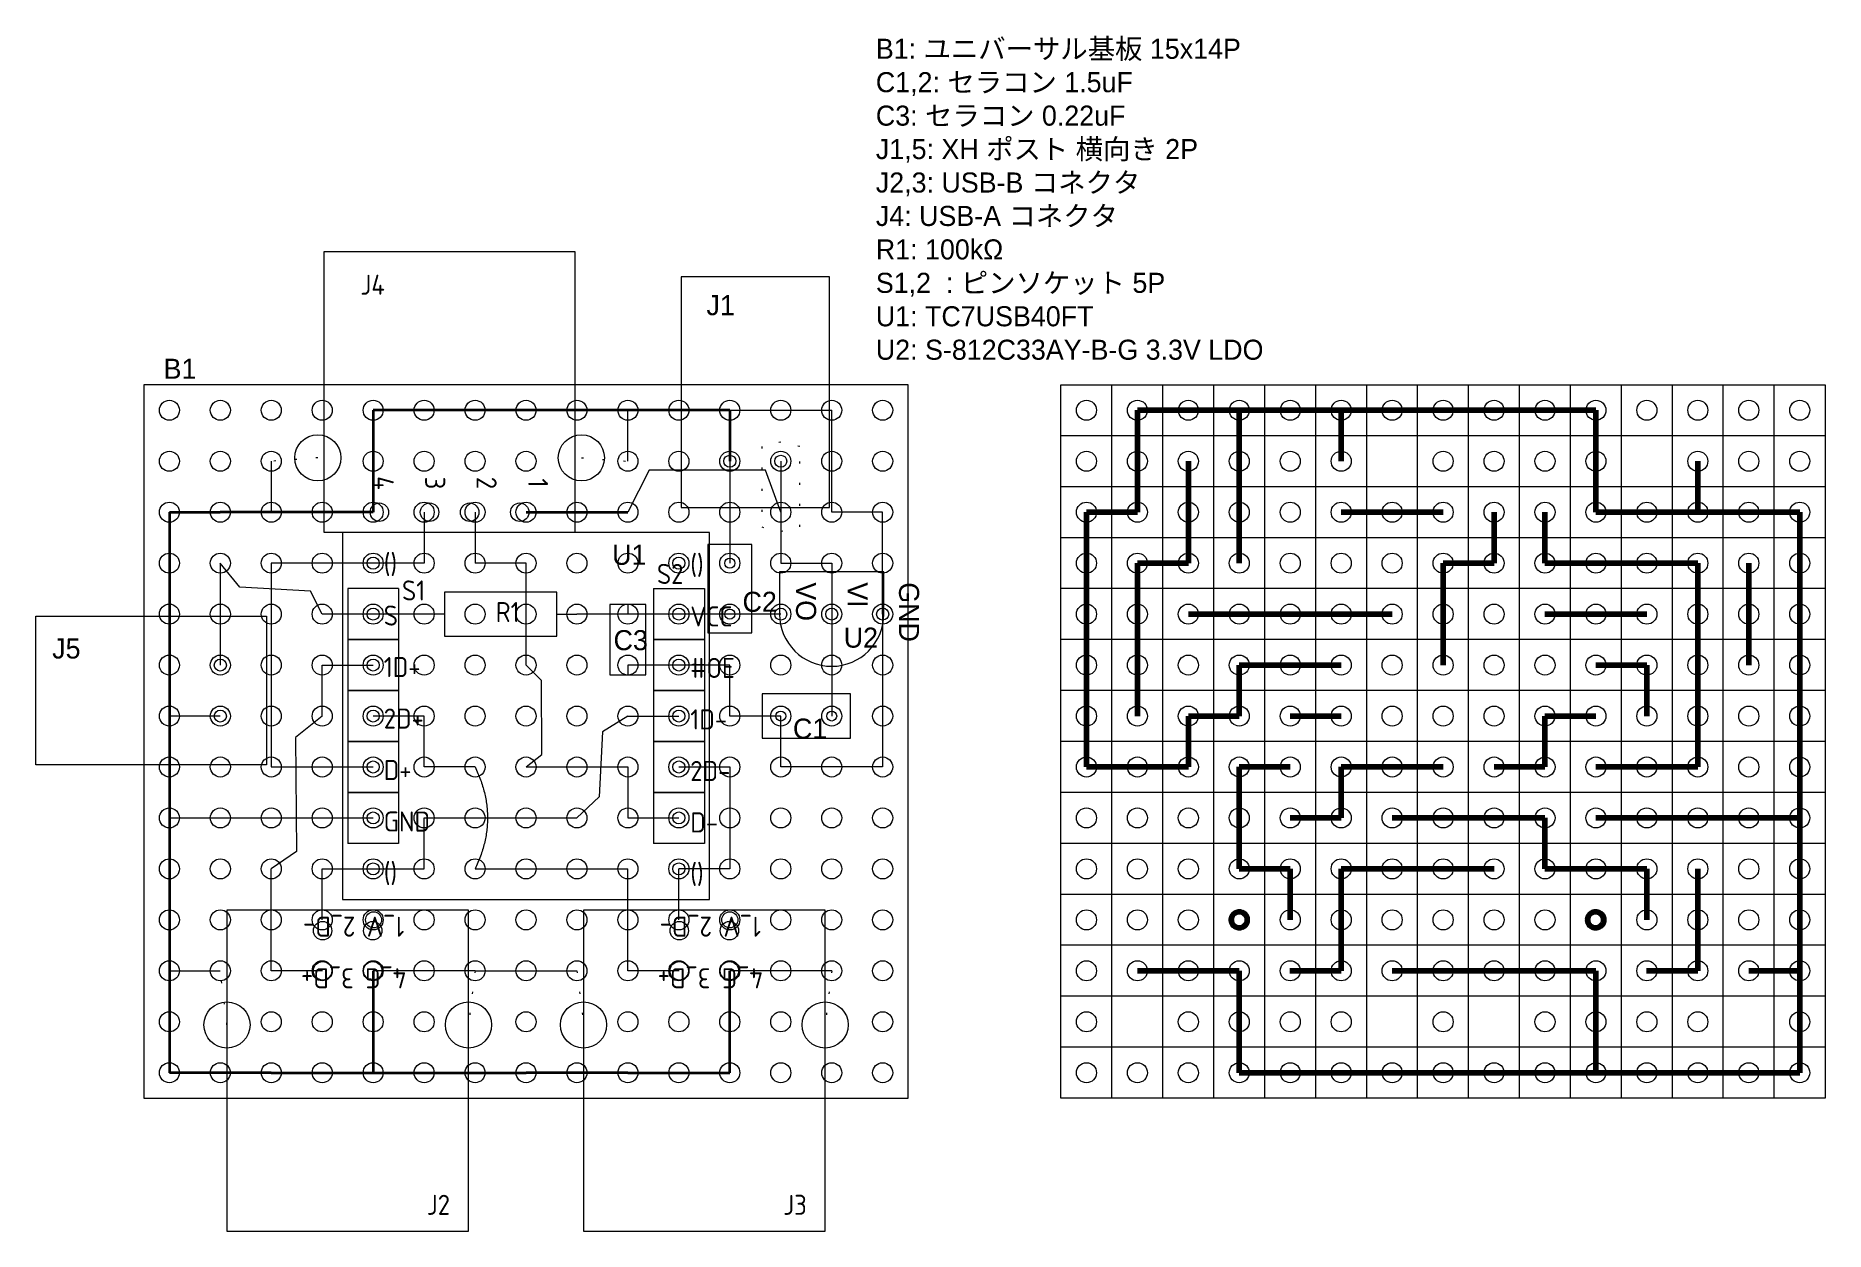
# Model space of a CAD drawing. Extents: x -27.6 to 61.6, y 15.4 to 75.
import ezdxf

# ---------------------------------------------------------------- set-up
doc = ezdxf.new("R2010")
doc.units = 0
doc.linetypes.add('DOTTINY', pattern=[0.9525, 0, -0.9525])
doc.layers.get('0').update_dxf_attribs({"linetype": 'CONTINUOUS', "lineweight": 9})
for name, color, linetype, lineweight, true_color in [('1_5V', 12, 'CONTINUOUS', 15, 0xdd0000), ('2_3v3', 40, 'CONTINUOUS', 15, 0xffaa00), ('3_line', 92, 'CONTINUOUS', 15, 0x00ce00), ('micon', 216, 'CONTINUOUS', 15, 0x800080), ('Regulator', 162, 'CONTINUOUS', 15, 0x0049da), ('resister', 135, 'CONTINUOUS', 15, 0x4198b8), ('socket_header', 56, 'CONTINUOUS', 15, 0x808000), ('terminal', 16, 'CONTINUOUS', 15, 0x800000), ('universal board', 253, 'CONTINUOUS', 15, 0xa0a0a4)]:
    doc.layers.add(name, color=color, linetype=linetype, lineweight=lineweight, true_color=true_color)
doc.layers.add('4_GND', color=7, linetype='CONTINUOUS', lineweight=15)
doc.layers.add('condenser', color=5, linetype='CONTINUOUS', lineweight=15)
doc.styles.add('iso', font='iso')
doc.styles.add('kst32b', font='kst32b')
doc.styles.add('unicode', font='unicode')

msp = doc.modelspace()

# ---------------------------------------------------------------- linework, layer by layer
msp.add_line((-18.42, 41.08), (-20.96, 41.08))
at = {"layer": '1_5V', "linetype": 'DOTTINY'}
for p, q in [((9.52, 54.73), (8.57, 54.516)), ((8.57, 54.516), (8.57, 50.504)), ((10.47, 54.516), (9.52, 54.73)), ((10.47, 50.504), (10.47, 54.516)), ((8.57, 50.504), (9.52, 50.29)), ((9.52, 50.29), (10.47, 50.504))]:
    msp.add_line(p, q, dxfattribs=at)
at = {"layer": '1_5V'}
for p, q in [((9.52, 53.78), (9.52, 51.24)), ((9.52, 51.24), (9.52, 48.7)), ((9.52, 48.7), (12.06, 48.7)), ((12.06, 48.7), (12.06, 46.16)), ((12.06, 46.16), (12.06, 43.62)), ((12.06, 43.62), (12.06, 41.08))]:
    msp.add_line(p, q, dxfattribs=at)
at = {"layer": '1_5V', "lineweight": 200}
for p, q in [((29.84, 53.78), (29.84, 51.24)), ((29.84, 51.24), (29.84, 48.7)), ((42.54, 51.24), (37.46, 51.24)), ((29.84, 48.7), (27.3, 48.7)), ((27.3, 48.7), (27.3, 46.16)), ((27.3, 46.16), (27.3, 43.62)), ((27.3, 43.62), (27.3, 41.08))]:
    msp.add_line(p, q, dxfattribs=at)
at = {"layer": '1_5V', "linetype": 'CONTINUOUS', "lineweight": 35}
msp.add_line((-3.18, 51.24), (1.9, 51.24), dxfattribs=at)
at = {"layer": '1_5V'}
for centre in [(-10.78, 30.92), (6.98, 30.92)]:
    msp.add_circle(centre, 0.4, dxfattribs=at)
at = {"layer": '1_5V', "lineweight": 200}
for centre in [(32.38, 30.92), (50.14, 30.92)]:
    msp.add_circle(centre, 0.4, dxfattribs=at)
at = {"layer": '2_3v3'}
for p, q in [((1.9, 46.16), (-0.64, 46.16)), ((4.44, 46.16), (1.9, 46.16)), ((6.98, 46.16), (4.44, 46.16)), ((9.52, 46.16), (6.98, 46.16))]:
    msp.add_line(p, q, dxfattribs=at)
at = {"layer": '2_3v3', "lineweight": 200}
for p, q in [((29.84, 46.16), (32.38, 46.16)), ((32.38, 46.16), (34.92, 46.16)), ((34.92, 46.16), (37.46, 46.16)), ((37.46, 46.16), (40, 46.16))]:
    msp.add_line(p, q, dxfattribs=at)
at = {"layer": '3_line'}
for p, q in [((-8.26, 51.24), (-8.26, 48.7)), ((-5.72, 51.24), (-5.72, 48.7)), ((-18.42, 48.7), (-18.42, 43.62)), ((-15.88, 48.7), (-15.88, 46.16)), ((-8.26, 48.7), (-15.88, 48.7)), ((-3.18, 48.7), (-5.72, 48.7)), ((-3.18, 43.62), (-3.18, 48.7)), ((-15.88, 46.16), (-15.88, 38.54)), ((-10.8, 46.16), (-13.34, 46.16)), ((-8.26, 46.16), (-10.8, 46.16)), ((-13.34, 41.08), (-13.34, 43.62)), ((-13.34, 43.62), (-10.8, 43.62)), ((-8.26, 41.08), (-10.8, 41.08)), ((-8.26, 38.54), (-8.26, 41.08)), ((1.9, 41.08), (4.44, 41.08)), ((-15.88, 38.54), (-10.8, 38.54)), ((-5.72, 38.54), (-8.26, 38.54)), ((-3.18, 38.54), (1.9, 38.54)), ((1.9, 38.54), (1.9, 36)), ((4.44, 38.54), (6.98, 38.54)), ((6.98, 38.54), (6.98, 33.46)), ((-8.26, 36), (-5.72, 36)), ((-8.26, 33.46), (-8.26, 36)), ((-5.72, 36), (-3.18, 36)), ((-3.18, 36), (-0.64, 36)), ((1.9, 36), (4.44, 36)), ((-15.88, 28.38), (-15.88, 33.46)), ((-13.34, 33.46), (-8.26, 33.46)), ((-13.34, 30.92), (-13.34, 33.46)), ((-5.72, 33.46), (1.9, 33.46)), ((1.9, 28.38), (1.9, 33.46)), ((6.98, 33.46), (4.44, 33.46)), ((4.44, 30.92), (4.44, 33.46)), ((-13.32, 28.38), (-15.88, 28.38)), ((4.46, 28.38), (1.9, 28.38))]:
    msp.add_line(p, q, dxfattribs=at)
at = {"layer": '3_line', "lineweight": 200}
for p, q in [((45.08, 51.24), (45.08, 48.7)), ((47.62, 51.24), (47.62, 48.7)), ((42.54, 43.62), (42.54, 48.7)), ((42.54, 48.7), (45.08, 48.7)), ((47.62, 48.7), (55.24, 48.7)), ((55.24, 48.7), (55.24, 46.16)), ((57.78, 48.7), (57.78, 43.62)), ((47.62, 46.16), (50.16, 46.16)), ((50.16, 46.16), (52.7, 46.16)), ((55.24, 46.16), (55.24, 38.54)), ((52.7, 43.62), (50.16, 43.62)), ((52.7, 41.08), (52.7, 43.62)), ((37.46, 41.08), (34.92, 41.08)), ((47.62, 41.08), (50.16, 41.08)), ((47.62, 38.54), (47.62, 41.08)), ((34.92, 38.54), (32.38, 38.54)), ((32.38, 38.54), (32.38, 33.46)), ((37.46, 38.54), (37.46, 36)), ((42.54, 38.54), (37.46, 38.54)), ((45.08, 38.54), (47.62, 38.54)), ((55.24, 38.54), (50.16, 38.54)), ((37.46, 36), (34.92, 36)), ((42.54, 36), (40, 36)), ((45.08, 36), (42.54, 36)), ((47.62, 36), (45.08, 36)), ((47.62, 33.46), (47.62, 36)), ((32.38, 33.46), (34.92, 33.46)), ((34.92, 30.92), (34.92, 33.46)), ((45.08, 33.46), (37.46, 33.46)), ((37.46, 28.38), (37.46, 33.46)), ((52.7, 33.46), (47.62, 33.46)), ((52.7, 30.92), (52.7, 33.46)), ((55.24, 28.38), (55.24, 33.46)), ((34.9, 28.38), (37.46, 28.38)), ((52.68, 28.38), (55.24, 28.38))]:
    msp.add_line(p, q, dxfattribs=at)
at = {"layer": '4_GND', "lineweight": 35}
for p, q in [((-10.8, 56.32), (-10.8, 51.24)), ((6.98, 56.32), (6.98, 53.78)), ((-20.96, 51.24), (-18.42, 51.24)), ((-20.96, 51.24), (-20.96, 36)), ((-10.8, 51.24), (-18.42, 51.24)), ((-20.96, 36), (-20.96, 23.3)), ((-10.8, 28.38), (-10.8, 23.3)), ((6.98, 23.3), (6.98, 28.38)), ((-15.88, 23.3), (-20.96, 23.3)), ((-15.88, 23.3), (-10.8, 23.3)), ((-10.8, 23.3), (-8.26, 23.3)), ((-8.26, 23.3), (-3.18, 23.3)), ((1.9, 23.3), (-3.18, 23.3)), ((1.9, 23.3), (6.98, 23.3))]:
    msp.add_line(p, q, dxfattribs=at)
at = {"layer": '4_GND', "linetype": 'CONTINUOUS', "lineweight": 35}
msp.add_line((6.98, 56.32), (-10.8, 56.32), dxfattribs=at)
at = {"layer": '4_GND'}
for p, q in [((1.9, 53.78), (1.9, 56.32)), ((6.98, 56.32), (9.52, 56.32)), ((9.52, 56.32), (12.06, 56.32)), ((12.06, 51.24), (12.06, 56.32)), ((-15.88, 53.78), (-15.88, 51.24)), ((6.98, 53.78), (6.98, 51.24)), ((6.98, 51.24), (6.98, 48.7)), ((14.6, 51.24), (12.06, 51.24)), ((14.6, 46.16), (14.6, 51.24)), ((14.6, 46.16), (14.6, 38.54)), ((4.44, 43.62), (1.9, 43.62)), ((6.98, 43.62), (4.44, 43.62)), ((6.98, 41.08), (6.98, 43.62)), ((9.52, 41.08), (6.98, 41.08)), ((9.52, 38.54), (9.52, 41.08)), ((14.6, 38.54), (9.52, 38.54)), ((-20.96, 36), (-10.8, 36)), ((-20.96, 28.38), (-18.42, 28.38)), ((-5.72, 28.38), (-10.8, 28.38)), ((-5.72, 28.38), (-0.64, 28.38)), ((12.06, 28.38), (6.98, 28.38))]:
    msp.add_line(p, q, dxfattribs=at)
at = {"layer": '4_GND', "lineweight": 200}
for p, q in [((29.84, 56.32), (27.3, 56.32)), ((27.3, 51.24), (27.3, 56.32)), ((32.38, 56.32), (29.84, 56.32)), ((32.38, 56.32), (32.38, 53.78)), ((32.38, 56.32), (50.16, 56.32)), ((37.46, 53.78), (37.46, 56.32)), ((50.16, 56.32), (50.16, 51.24)), ((32.38, 53.78), (32.38, 51.24)), ((55.24, 53.78), (55.24, 51.24)), ((24.76, 46.16), (24.76, 51.24)), ((24.76, 51.24), (27.3, 51.24)), ((32.38, 51.24), (32.38, 48.7)), ((50.16, 51.24), (57.78, 51.24)), ((60.32, 51.24), (57.78, 51.24)), ((60.32, 51.24), (60.32, 36)), ((24.76, 46.16), (24.76, 38.54)), ((32.38, 43.62), (34.92, 43.62)), ((32.38, 41.08), (32.38, 43.62)), ((34.92, 43.62), (37.46, 43.62)), ((29.84, 38.54), (29.84, 41.08)), ((29.84, 41.08), (32.38, 41.08)), ((24.76, 38.54), (29.84, 38.54)), ((60.32, 36), (50.16, 36)), ((60.32, 36), (60.32, 23.3)), ((27.3, 28.38), (32.38, 28.38)), ((32.38, 23.3), (32.38, 28.38)), ((45.08, 28.38), (40, 28.38)), ((45.08, 28.38), (50.16, 28.38)), ((50.16, 28.38), (50.16, 23.3)), ((60.32, 28.38), (57.78, 28.38)), ((37.46, 23.3), (32.38, 23.3)), ((37.46, 23.3), (42.54, 23.3)), ((47.62, 23.3), (42.54, 23.3)), ((50.16, 23.3), (47.62, 23.3)), ((55.24, 23.3), (50.16, 23.3)), ((55.24, 23.3), (60.32, 23.3))]:
    msp.add_line(p, q, dxfattribs=at)
at = {"layer": 'condenser'}
for p, q in [((8.08, 49.63), (5.88, 49.63)), ((5.88, 49.63), (5.88, 45.23)), ((8.08, 45.23), (8.08, 49.63)), ((2.8, 46.64), (1, 46.64)), ((1, 46.64), (1, 43.14)), ((1.9, 46.64), (1.9, 46.16)), ((2.8, 43.14), (2.8, 46.64)), ((5.88, 45.23), (8.08, 45.23)), ((1, 43.14), (2.8, 43.14)), ((1.9, 43.62), (1.9, 43.14)), ((8.59, 42.18), (8.59, 39.98)), ((12.99, 42.18), (8.59, 42.18)), ((12.99, 39.98), (12.99, 42.18)), ((8.59, 39.98), (12.99, 39.98))]:
    msp.add_line(p, q, dxfattribs=at)
for centre in [(6.98, 48.7), (6.98, 46.16), (9.52, 41.08), (12.06, 41.08)]:
    msp.add_circle(centre, 0.25, dxfattribs=at)
at = {"layer": 'micon'}
for p, q in [((-12.33, 50.23), (-12.33, 31.93)), ((5.97, 50.23), (-12.33, 50.23)), ((5.97, 31.93), (5.97, 50.23)), ((-12.33, 31.93), (5.97, 31.93))]:
    msp.add_line(p, q, dxfattribs=at)
for centre in [(-10.8, 48.7), (4.44, 48.7), (-10.8, 46.16), (4.44, 46.16), (-10.8, 43.62), (4.44, 43.62), (-10.8, 41.08), (4.44, 41.08), (-10.8, 38.54), (4.44, 38.54), (-10.8, 36), (4.44, 36), (-10.8, 33.46), (4.44, 33.46)]:
    msp.add_circle(centre, 0.3, dxfattribs=at)
at = {"layer": 'Regulator'}
for p, q in [((14.66, 48.26), (9.46, 48.26)), ((9.46, 48.26), (9.46, 46.16)), ((14.66, 46.16), (14.66, 48.26))]:
    msp.add_line(p, q, dxfattribs=at)
for centre in [(9.52, 46.16), (12.06, 46.16), (14.6, 46.16)]:
    msp.add_circle(centre, 0.3, dxfattribs=at)
msp.add_arc((12.06, 46.16), 2.6, 180, 360, dxfattribs=at)
at = {"layer": 'resister', "linetype": 'DOTTINY', "lineweight": 15}
for p, q in [((-13.56, 53.95), (-15.88, 53.78)), ((-0.42, 53.95), (1.9, 53.78)), ((-18.09, 25.68), (-18.42, 28.38))]:
    msp.add_line(p, q, dxfattribs=at)
at = {"layer": 'resister'}
for p, q in [((-1.65, 47.26), (-7.25, 47.26)), ((-7.25, 47.26), (-7.25, 45.06)), ((-1.65, 45.06), (-1.65, 47.26)), ((-7.25, 46.16), (-8.26, 46.16)), ((-1.65, 46.16), (-0.64, 46.16)), ((-7.25, 45.06), (-1.65, 45.06))]:
    msp.add_line(p, q, dxfattribs=at)
at = {"layer": 'resister', "linetype": 'DOTTINY'}
for p, q in [((-5.72, 28.38), (-6.05, 25.68)), ((-0.64, 28.38), (-0.31, 25.68)), ((12.06, 28.38), (11.73, 25.68))]:
    msp.add_line(p, q, dxfattribs=at)
at = {"layer": 'resister'}
for points in [[(9.52, 51.24), (8.755, 53.331), (2.96, 53.331), (1.9, 51.24)], [(-13.34, 46.16), (-13.922, 47.311), (-17.45, 47.5), (-18.42, 48.7)], [(-3.18, 38.54), (-2.388, 39.155), (-2.412, 42.859), (-3.18, 43.62)], [(-13.34, 41.08), (-14.668, 40.008), (-14.619, 34.331), (-15.88, 33.46)], [(1.9, 41.08), (0.634, 40.3), (0.463, 37.06), (-0.64, 36)], [(-10.8, 25.84), (-10.8, 25.84)]]:
    msp.add_lwpolyline(points, dxfattribs=at)
msp.add_open_spline([(-5.72, 38.54), (-4.484, 36.001), (-5.72, 33.46)], degree=2, dxfattribs=at)
at = {"layer": 'socket_header'}
for p, q in [((-12.07, 47.43), (-12.07, 44.89)), ((-9.53, 47.43), (-12.07, 47.43)), ((-9.53, 47.43), (-9.53, 44.89)), ((3.17, 47.43), (5.71, 47.43)), ((3.17, 47.43), (3.17, 44.89)), ((5.71, 47.43), (5.71, 44.89)), ((-12.07, 44.89), (-9.53, 44.89)), ((-12.07, 44.89), (-12.07, 42.35)), ((-9.53, 44.89), (-12.07, 44.89)), ((-9.53, 44.89), (-9.53, 42.35)), ((3.17, 44.89), (5.71, 44.89)), ((3.17, 44.89), (3.17, 42.35)), ((5.71, 44.89), (3.17, 44.89)), ((5.71, 44.89), (5.71, 42.35)), ((-12.07, 42.35), (-9.53, 42.35)), ((-12.07, 42.35), (-12.07, 39.81)), ((-9.53, 42.35), (-12.07, 42.35)), ((-9.53, 42.35), (-9.53, 39.81)), ((3.17, 42.35), (5.71, 42.35)), ((3.17, 42.35), (3.17, 39.81)), ((5.71, 42.35), (3.17, 42.35)), ((5.71, 42.35), (5.71, 39.81)), ((-12.07, 39.81), (-9.53, 39.81)), ((-12.07, 39.81), (-12.07, 37.27)), ((-9.53, 39.81), (-12.07, 39.81)), ((-9.53, 39.81), (-9.53, 37.27)), ((3.17, 39.81), (5.71, 39.81)), ((3.17, 39.81), (3.17, 37.27)), ((5.71, 39.81), (3.17, 39.81)), ((5.71, 39.81), (5.71, 37.27)), ((-12.07, 37.27), (-9.53, 37.27)), ((-12.07, 37.27), (-12.07, 34.73)), ((-9.53, 37.27), (-12.07, 37.27)), ((-9.53, 37.27), (-9.53, 34.73)), ((3.17, 37.27), (5.71, 37.27)), ((3.17, 37.27), (3.17, 34.73)), ((5.71, 37.27), (3.17, 37.27)), ((5.71, 37.27), (5.71, 34.73)), ((-9.53, 34.73), (-12.07, 34.73)), ((5.71, 34.73), (3.17, 34.73))]:
    msp.add_line(p, q, dxfattribs=at)
for centre in [(-10.8, 46.16), (4.44, 46.16), (-10.8, 43.62), (4.44, 43.62), (-10.8, 41.08), (4.44, 41.08), (-10.8, 38.54), (4.44, 38.54), (-10.8, 36), (4.44, 36)]:
    msp.add_circle(centre, 0.3, dxfattribs=at)
at = {"layer": 'terminal'}
for p, q in [((-13.24, 64.23), (-0.74, 64.23)), ((-13.24, 50.23), (-13.24, 64.23)), ((-0.74, 64.23), (-0.74, 50.23)), ((11.95, 62.98), (4.55, 62.98)), ((4.55, 62.98), (4.55, 51.48)), ((11.95, 51.48), (11.95, 62.98)), ((4.55, 51.48), (11.95, 51.48)), ((-0.74, 50.23), (-13.24, 50.23)), ((-27.62, 38.65), (-27.62, 46.05)), ((-27.62, 46.05), (-16.12, 46.05)), ((-16.12, 46.05), (-16.12, 38.65)), ((-16.12, 38.65), (-27.62, 38.65)), ((-6.05, 31.4), (-18.09, 31.4)), ((-18.09, 31.4), (-18.09, 15.4)), ((-6.05, 15.4), (-6.05, 31.4)), ((11.73, 31.4), (-0.31, 31.4)), ((-0.31, 31.4), (-0.31, 15.4)), ((11.73, 15.4), (11.73, 31.4)), ((-18.09, 15.4), (-6.05, 15.4)), ((-0.31, 15.4), (11.73, 15.4))]:
    msp.add_line(p, q, dxfattribs=at)
for centre, radius in [((-13.56, 53.95), 1.15), ((-0.42, 53.95), 1.15), ((6.98, 53.78), 0.3), ((9.52, 53.78), 0.3), ((-10.49, 51.24), 0.46), ((-7.99, 51.24), 0.46), ((-5.99, 51.24), 0.46), ((-3.49, 51.24), 0.46), ((-18.42, 43.62), 0.3), ((-18.42, 41.08), 0.3), ((-13.32, 30.38), 0.46), ((-10.82, 30.38), 0.46), ((4.46, 30.38), 0.46), ((6.96, 30.38), 0.46), ((-13.32, 28.38), 0.46), ((-10.82, 28.38), 0.46), ((4.46, 28.38), 0.46), ((6.96, 28.38), 0.46), ((-18.09, 25.68), 1.15), ((-6.05, 25.68), 1.15), ((-0.31, 25.68), 1.15), ((11.73, 25.68), 1.15)]:
    msp.add_circle(centre, radius, dxfattribs=at)
at = {"layer": 'universal board'}
for p, q in [((15.87, 57.59), (-22.23, 57.59)), ((-22.23, 57.59), (-22.23, 22.03)), ((15.87, 22.03), (15.87, 57.59)), ((23.49, 57.59), (61.59, 57.59)), ((23.49, 22.03), (23.49, 57.59)), ((26.03, 22.03), (26.03, 57.59)), ((28.57, 22.03), (28.57, 57.59)), ((31.11, 22.03), (31.11, 57.59)), ((33.65, 22.03), (33.65, 57.59)), ((36.19, 22.03), (36.19, 57.59)), ((38.73, 22.03), (38.73, 57.59)), ((41.27, 22.03), (41.27, 57.59)), ((43.81, 22.03), (43.81, 57.59)), ((46.35, 22.03), (46.35, 57.59)), ((48.89, 22.03), (48.89, 57.59)), ((51.43, 22.03), (51.43, 57.59)), ((53.97, 22.03), (53.97, 57.59)), ((56.51, 22.03), (56.51, 57.59)), ((59.05, 22.03), (59.05, 57.59)), ((61.59, 57.59), (61.59, 22.03)), ((61.59, 55.05), (23.49, 55.05)), ((61.59, 52.51), (23.49, 52.51)), ((61.59, 49.97), (23.49, 49.97)), ((61.59, 47.43), (23.49, 47.43)), ((61.59, 44.89), (23.49, 44.89)), ((61.59, 42.35), (23.49, 42.35)), ((61.59, 39.81), (23.49, 39.81)), ((61.59, 37.27), (23.49, 37.27)), ((61.59, 34.73), (23.49, 34.73)), ((61.59, 32.19), (23.49, 32.19)), ((61.59, 29.65), (23.49, 29.65)), ((61.59, 27.11), (23.49, 27.11)), ((61.59, 24.57), (23.49, 24.57)), ((-22.23, 22.03), (15.87, 22.03)), ((61.59, 22.03), (23.49, 22.03))]:
    msp.add_line(p, q, dxfattribs=at)
for centre in [(-20.96, 56.32), (-18.42, 56.32), (-15.88, 56.32), (-13.34, 56.32), (-10.8, 56.32), (-8.26, 56.32), (-5.72, 56.32), (-3.18, 56.32), (-0.64, 56.32), (1.9, 56.32), (4.44, 56.32), (6.98, 56.32), (9.52, 56.32), (12.06, 56.32), (14.6, 56.32), (24.76, 56.32), (27.3, 56.32), (29.84, 56.32), (32.38, 56.32), (34.92, 56.32), (37.46, 56.32), (40, 56.32), (42.54, 56.32), (45.08, 56.32), (47.62, 56.32), (50.16, 56.32), (52.7, 56.32), (55.24, 56.32), (57.78, 56.32), (60.32, 56.32), (-20.96, 53.78), (-18.42, 53.78), (-15.88, 53.78), (-10.8, 53.78), (-8.26, 53.78), (-5.72, 53.78), (-3.18, 53.78), (1.9, 53.78), (4.44, 53.78), (6.98, 53.78), (9.52, 53.78), (12.06, 53.78), (14.6, 53.78), (24.76, 53.78), (27.3, 53.78), (29.84, 53.78), (32.38, 53.78), (34.92, 53.78), (37.46, 53.78), (42.54, 53.78), (45.08, 53.78), (47.62, 53.78), (50.16, 53.78), (55.24, 53.78), (57.78, 53.78), (60.32, 53.78), (-20.96, 51.24), (-18.42, 51.24), (-15.88, 51.24), (-13.34, 51.24), (-10.8, 51.24), (-8.26, 51.24), (-5.72, 51.24), (-3.18, 51.24), (-0.64, 51.24), (1.9, 51.24), (4.44, 51.24), (6.98, 51.24), (9.52, 51.24), (12.06, 51.24), (14.6, 51.24), (24.76, 51.24), (27.3, 51.24), (29.84, 51.24), (32.38, 51.24), (34.92, 51.24), (37.46, 51.24), (40, 51.24), (42.54, 51.24), (45.08, 51.24), (47.62, 51.24), (50.16, 51.24), (52.7, 51.24), (55.24, 51.24), (57.78, 51.24), (60.32, 51.24), (-20.96, 48.7), (-18.42, 48.7), (-15.88, 48.7), (-13.34, 48.7), (-10.8, 48.7), (-8.26, 48.7), (-5.72, 48.7), (-3.18, 48.7), (-0.64, 48.7), (1.9, 48.7), (4.44, 48.7), (6.98, 48.7), (9.52, 48.7), (12.06, 48.7), (14.6, 48.7), (24.76, 48.7), (27.3, 48.7), (29.84, 48.7), (32.38, 48.7), (34.92, 48.7), (37.46, 48.7), (40, 48.7), (42.54, 48.7), (45.08, 48.7), (47.62, 48.7), (50.16, 48.7), (52.7, 48.7), (55.24, 48.7), (57.78, 48.7), (60.32, 48.7), (-20.96, 46.16), (-18.42, 46.16), (-15.88, 46.16), (-13.34, 46.16), (-10.8, 46.16), (-8.26, 46.16), (-5.72, 46.16), (-3.18, 46.16), (-0.64, 46.16), (1.9, 46.16), (4.44, 46.16), (6.98, 46.16), (9.52, 46.16), (12.06, 46.16), (14.6, 46.16), (24.76, 46.16), (27.3, 46.16), (29.84, 46.16), (32.38, 46.16), (34.92, 46.16), (37.46, 46.16), (40, 46.16), (42.54, 46.16), (45.08, 46.16), (47.62, 46.16), (50.16, 46.16), (52.7, 46.16), (55.24, 46.16), (57.78, 46.16), (60.32, 46.16), (-20.96, 43.62), (-18.42, 43.62), (-15.88, 43.62), (-13.34, 43.62), (-10.8, 43.62), (-8.26, 43.62), (-5.72, 43.62), (-3.18, 43.62), (-0.64, 43.62), (1.9, 43.62), (4.44, 43.62), (6.98, 43.62), (9.52, 43.62), (12.06, 43.62), (14.6, 43.62), (24.76, 43.62), (27.3, 43.62), (29.84, 43.62), (32.38, 43.62), (34.92, 43.62), (37.46, 43.62), (40, 43.62), (42.54, 43.62), (45.08, 43.62), (47.62, 43.62), (50.16, 43.62), (52.7, 43.62), (55.24, 43.62), (57.78, 43.62), (60.32, 43.62), (-20.96, 41.08), (-18.42, 41.08), (-15.88, 41.08), (-13.34, 41.08), (-10.8, 41.08), (-8.26, 41.08), (-5.72, 41.08), (-3.18, 41.08), (-0.64, 41.08), (1.9, 41.08), (4.44, 41.08), (6.98, 41.08), (9.52, 41.08), (12.06, 41.08), (14.6, 41.08), (24.76, 41.08), (27.3, 41.08), (29.84, 41.08), (32.38, 41.08), (34.92, 41.08), (37.46, 41.08), (40, 41.08), (42.54, 41.08), (45.08, 41.08), (47.62, 41.08), (50.16, 41.08), (52.7, 41.08), (55.24, 41.08), (57.78, 41.08), (60.32, 41.08), (-20.96, 38.54), (-18.42, 38.54), (-15.88, 38.54), (-13.34, 38.54), (-10.8, 38.54), (-8.26, 38.54), (-5.72, 38.54), (-3.18, 38.54), (-0.64, 38.54), (1.9, 38.54), (4.44, 38.54), (6.98, 38.54), (9.52, 38.54), (12.06, 38.54), (14.6, 38.54), (24.76, 38.54), (27.3, 38.54), (29.84, 38.54), (32.38, 38.54), (34.92, 38.54), (37.46, 38.54), (40, 38.54), (42.54, 38.54), (45.08, 38.54), (47.62, 38.54), (50.16, 38.54), (52.7, 38.54), (55.24, 38.54), (57.78, 38.54), (60.32, 38.54), (-20.96, 36), (-18.42, 36), (-15.88, 36), (-13.34, 36), (-10.8, 36), (-8.26, 36), (-5.72, 36), (-3.18, 36), (-0.64, 36), (1.9, 36), (4.44, 36), (6.98, 36), (9.52, 36), (12.06, 36), (14.6, 36), (24.76, 36), (27.3, 36), (29.84, 36), (32.38, 36), (34.92, 36), (37.46, 36), (40, 36), (42.54, 36), (45.08, 36), (47.62, 36), (50.16, 36), (52.7, 36), (55.24, 36), (57.78, 36), (60.32, 36), (-20.96, 33.46), (-18.42, 33.46), (-15.88, 33.46), (-13.34, 33.46), (-10.8, 33.46), (-8.26, 33.46), (-5.72, 33.46), (-3.18, 33.46), (-0.64, 33.46), (1.9, 33.46), (4.44, 33.46), (6.98, 33.46), (9.52, 33.46), (12.06, 33.46), (14.6, 33.46), (24.76, 33.46), (27.3, 33.46), (29.84, 33.46), (32.38, 33.46), (34.92, 33.46), (37.46, 33.46), (40, 33.46), (42.54, 33.46), (45.08, 33.46), (47.62, 33.46), (50.16, 33.46), (52.7, 33.46), (55.24, 33.46), (57.78, 33.46), (60.32, 33.46), (-20.96, 30.92), (-18.42, 30.92), (-15.88, 30.92), (-13.34, 30.92), (-10.8, 30.92), (-8.26, 30.92), (-5.72, 30.92), (-3.18, 30.92), (-0.64, 30.92), (1.9, 30.92), (4.44, 30.92), (6.98, 30.92), (9.52, 30.92), (12.06, 30.92), (14.6, 30.92), (24.76, 30.92), (27.3, 30.92), (29.84, 30.92), (32.38, 30.92), (34.92, 30.92), (37.46, 30.92), (40, 30.92), (42.54, 30.92), (45.08, 30.92), (47.62, 30.92), (50.16, 30.92), (52.7, 30.92), (55.24, 30.92), (57.78, 30.92), (60.32, 30.92), (-20.96, 28.38), (-18.42, 28.38), (-15.88, 28.38), (-13.34, 28.38), (-10.8, 28.38), (-8.26, 28.38), (-5.72, 28.38), (-3.18, 28.38), (-0.64, 28.38), (1.9, 28.38), (4.44, 28.38), (6.98, 28.38), (9.52, 28.38), (12.06, 28.38), (14.6, 28.38), (24.76, 28.38), (27.3, 28.38), (29.84, 28.38), (32.38, 28.38), (34.92, 28.38), (37.46, 28.38), (40, 28.38), (42.54, 28.38), (45.08, 28.38), (47.62, 28.38), (50.16, 28.38), (52.7, 28.38), (55.24, 28.38), (57.78, 28.38), (60.32, 28.38), (-20.96, 25.84), (-15.88, 25.84), (-13.34, 25.84), (-10.8, 25.84), (-8.26, 25.84), (-3.18, 25.84), (1.9, 25.84), (4.44, 25.84), (6.98, 25.84), (9.52, 25.84), (14.6, 25.84), (24.76, 25.84), (29.84, 25.84), (32.38, 25.84), (34.92, 25.84), (37.46, 25.84), (42.54, 25.84), (47.62, 25.84), (50.16, 25.84), (52.7, 25.84), (55.24, 25.84), (60.32, 25.84), (-20.96, 23.3), (-18.42, 23.3), (-15.88, 23.3), (-13.34, 23.3), (-10.8, 23.3), (-8.26, 23.3), (-5.72, 23.3), (-3.18, 23.3), (-0.64, 23.3), (1.9, 23.3), (4.44, 23.3), (6.98, 23.3), (9.52, 23.3), (12.06, 23.3), (14.6, 23.3), (24.76, 23.3), (27.3, 23.3), (29.84, 23.3), (32.38, 23.3), (34.92, 23.3), (37.46, 23.3), (40, 23.3), (42.54, 23.3), (45.08, 23.3), (47.62, 23.3), (50.16, 23.3), (52.7, 23.3), (55.24, 23.3), (57.78, 23.3), (60.32, 23.3)]:
    msp.add_circle(centre, 0.5, dxfattribs=at)

# ---------------------------------------------------------------- texts
at = {"insert": (14.26, 66.834), "char_height": 1, "width": 20.12889, "attachment_point": 4, "style": 'kst32b'}
msp.add_mtext('B1: ユニバーサル基板 15x14P\\PC1,2: セラコン 1.5uF\\PC3: セラコン 0.22uF\\PJ1,5: XH ポスト 横向き 2P\\PJ2,3: USB-B コネクタ\\PJ4: USB-A コネクタ\\PR1: 100kΩ\\PS1,2  : ピンソケット 5P\\PU1: TC7USB40FT\\PU2: S-812C33AY-B-G 3.3V LDO\\P', dxfattribs=at)
at = {"layer": 'condenser', "char_height": 1, "attachment_point": 4, "line_spacing_factor": 1.54, "style": 'unicode'}
for s, insert, width in [('C2', (7.614, 46.767), 1.22222), ('C3', (1.184, 44.855), 1.22222), ('C1', (10.127, 40.446), 1)]:
    msp.add_mtext(s, dxfattribs=dict(at, insert=insert, width=width))
at = {"layer": 'micon', "char_height": 1, "attachment_point": 4, "line_spacing_factor": 1.54}
for s, insert, width, style in [('()\\PS\\P1D+\\P2D+\\PD+\\PGND\\P()', (-10.274, 40.906), 2.33333, 'iso'), ('U1', (1.113, 49.111), 1.11111, 'unicode'), ('()\\PVCC\\P#OE\\P1D-\\P2D-\\PD-\\P()', (5.008, 40.861), 2.33333, 'iso')]:
    msp.add_mtext(s, dxfattribs=dict(at, insert=insert, width=width, style=style))
at = {"layer": 'Regulator', "insert": (13.342, 47.747), "char_height": 1, "width": 2.33333, "attachment_point": 4, "rotation": 270, "line_spacing_factor": 1.54, "style": 'unicode'}
msp.add_mtext('GND\\PVI\\PVO', dxfattribs=at)
at = {"layer": 'Regulator', "insert": (12.658, 44.982), "char_height": 1, "width": 1.33333, "attachment_point": 4, "line_spacing_factor": 1.54, "style": 'unicode'}
msp.add_mtext('U2', dxfattribs=at)
at = {"layer": 'resister', "insert": (-4.691, 46.263), "char_height": 1, "width": 1.11111, "attachment_point": 4, "line_spacing_factor": 1.54, "style": 'iso'}
msp.add_mtext('R1', dxfattribs=at)
at = {"layer": 'socket_header', "char_height": 1, "attachment_point": 4, "line_spacing_factor": 1.54, "style": 'iso'}
for s, insert, width in [('S2', (3.346, 48.164), 1.33333), ('S1', (-9.362, 47.339), 1.11111)]:
    msp.add_mtext(s, dxfattribs=dict(at, insert=insert, width=width))
at = {"layer": 'terminal', "char_height": 1, "line_spacing_factor": 1.54}
for s, insert, width, attachment_point, style in [('J4', (-11.436, 62.578), 1.22222, 4, 'iso'), ('J1', (5.817, 61.553), 1.13222, 4, 'kst32b'), ('J5', (-26.801, 44.439), 1.20111, 4, 'kst32b'), ('J2', (-7.547, 16.715), 1.11111, 5, 'iso'), ('J3', (10.233, 16.715), 1.11111, 5, 'iso')]:
    msp.add_mtext(s, dxfattribs=dict(at, insert=insert, width=width, attachment_point=attachment_point, style=style))
at = {"layer": 'terminal', "char_height": 1, "attachment_point": 5, "line_spacing_factor": 1.54, "style": 'iso'}
for s, insert, width, rotation in [('1\\P2\\P3\\P4', (-6.428, 52.698), 0.55556, 270), ('4_G 3_D+\\P1_V 2_D-\\P', (-11.773, 29.343), 8.13889, 180), ('4_G 3_D+\\P1_V 2_D-\\P', (6.007, 29.343), 8.13889, 180)]:
    msp.add_mtext(s, dxfattribs=dict(at, insert=insert, width=width, rotation=rotation))
at = {"layer": 'universal board', "insert": (-21.248, 58.392), "char_height": 1, "width": 1.11111, "attachment_point": 4, "line_spacing_factor": 1.54, "style": 'unicode'}
msp.add_mtext('B1', dxfattribs=at)

doc.saveas('drawing.dxf')
